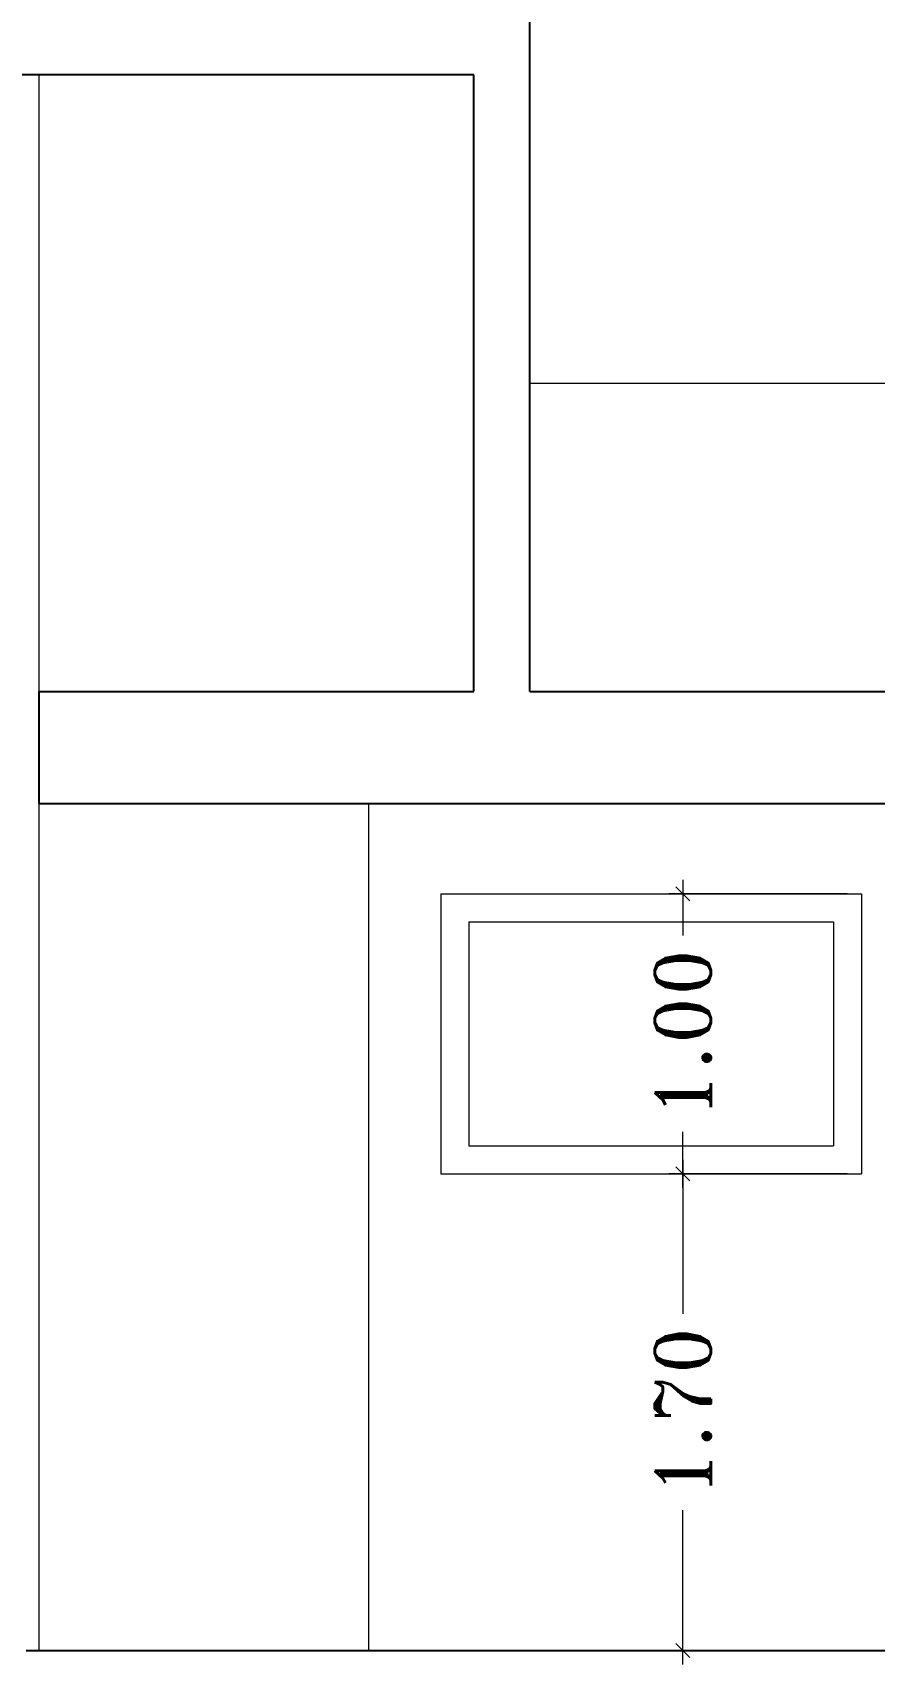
# Model space of a CAD drawing. Header units: inches. Extents: x 0 to 535, y -174 to 989.
# Drawn here: x 352 to 355, y 97.2 to 103.02 of the extents above; entities that cross this region are included whole.
import ezdxf

# ---------------------------------------------------------------- set-up
doc = ezdxf.new("R2010")
doc.units = ezdxf.units.IN
doc.header["$MEASUREMENT"] = 0
for name, color, linetype, lineweight in [('1', 1, 'Continuous', 9), ('dimension', 21, 'Continuous', 9), ('wall', 51, 'Continuous', 25)]:
    doc.layers.add(name, color=color, linetype=linetype, lineweight=lineweight)
doc.styles.add('ROMANT', font='romant')
doc.dimstyles.new('STANDARD$0', dxfattribs={"dimtxt": 0.2, "dimasz": 0.05, "dimexe": 0.05, "dimexo": 0.05, "dimgap": 0.05, "dimtad": 0, "dimzin": 0, "dimdsep": 46, "dimtxsty": 'ROMANT', "dimblk": 'OBLIQUE', "dimcen": 0, "dimdle": 0.05, "dimclrd": 256, "dimclre": 256, "dimclrt": 256, "dimadec": 0, "dimazin": 0, "dimtfac": 1, "dimtix": 1, "dimtofl": 0, "dimtmove": 1, "dimatfit": 3, "dimldrblk": 'OBLIQUE', "dimfxl": 1, "dimtolj": 1, "dimtzin": 0, "dimlwd": -1, "dimlwe": -1, "dimarcsym": 1})

# ---------------------------------------------------------------- blocks, each defined once
blk = doc.blocks.new('_Oblique')
at = {"color": 0, "linetype": 'ByBlock', "lineweight": -2}
blk.add_line((-0.5, -0.5), (0.5, 0.5), dxfattribs=at)
blk = doc.blocks.new('*D136')
at = {"layer": 'Defpoints', "color": 0, "transparency": 16777216}
for p in [(354.3142, 98.9477), (354.3142, 97.2477), (354.3142, 97.2477)]:
    blk.add_point(p, dxfattribs=at)
at = {"layer": 'dimension', "transparency": 16777216}
for p, q in [((354.3142, 98.9977), (354.3142, 98.4477)), ((354.3142, 97.1977), (354.3142, 97.7477))]:
    blk.add_line(p, q, dxfattribs=at)
at = {"layer": 'dimension', "transparency": 16777216, "xscale": 0.05, "yscale": 0.05, "zscale": 0.05}
for p, rotation in [((354.3142, 98.9477), 90), ((354.3142, 97.2477), 270)]:
    blk.add_blockref('_Oblique', p, dxfattribs=dict(at, rotation=rotation))
at = {"layer": 'dimension', "transparency": 16777216, "insert": (354.3142, 98.0977), "char_height": 0.2, "attachment_point": 5, "rotation": 90, "style": 'ROMANT'}
blk.add_mtext('\\A1;1.70', dxfattribs=at)
blk = doc.blocks.new('*D137')
at = {"layer": 'Defpoints', "color": 0, "transparency": 16777216}
for p in [(354.3142, 99.9462), (354.9519, 99.9462), (354.9519, 98.9477)]:
    blk.add_point(p, dxfattribs=at)
at = {"layer": 'dimension', "transparency": 16777216}
for p, q in [((354.3142, 99.9962), (354.3142, 99.7969)), ((354.9019, 99.9462), (354.2642, 99.9462)), ((354.3142, 98.8977), (354.3142, 99.0969)), ((354.9019, 98.9477), (354.2642, 98.9477))]:
    blk.add_line(p, q, dxfattribs=at)
at = {"layer": 'dimension', "transparency": 16777216, "xscale": 0.05, "yscale": 0.05, "zscale": 0.05}
for p, rotation in [((354.3142, 99.9462), 90), ((354.3142, 98.9477), 270)]:
    blk.add_blockref('_Oblique', p, dxfattribs=dict(at, rotation=rotation))
at = {"layer": 'dimension', "transparency": 16777216, "insert": (354.3142, 99.4469), "char_height": 0.2, "attachment_point": 5, "rotation": 90, "style": 'ROMANT'}
blk.add_mtext('\\A1;1.00', dxfattribs=at)

msp = doc.modelspace()

# ---------------------------------------------------------------- linework, layer by layer
at = {"layer": '1'}
for p, q in [((352.0193, 97.2477), (352.0193, 102.8677)), ((353.7693, 101.7677), (359.549, 101.7677)), ((353.1935, 100.2677), (353.1935, 97.2477)), ((353.4519, 99.9462), (353.4519, 98.9477)), ((353.4519, 99.9462), (354.9519, 99.9462)), ((354.9519, 99.9462), (354.9519, 98.9477)), ((353.5519, 99.8462), (354.8519, 99.8462)), ((353.5519, 99.8462), (353.5519, 99.0477)), ((354.8519, 99.8462), (354.8519, 99.0477)), ((353.5519, 99.0477), (354.8519, 99.0477)), ((353.4519, 98.9477), (354.9519, 98.9477))]:
    msp.add_line(p, q, dxfattribs=at)
at = {"layer": 'wall'}
for p, q in [((353.7693, 100.6677), (353.7693, 103.6677)), ((353.5693, 102.8677), (349.4883, 102.8677)), ((353.5693, 100.6677), (353.5693, 102.8677)), ((352.0193, 100.6677), (353.5693, 100.6677)), ((352.0193, 100.2677), (352.0193, 100.6677)), ((353.7693, 100.6677), (359.549, 100.6677)), ((352.0193, 100.2677), (359.549, 100.2677)), ((351.9723, 97.2477), (355.1736, 97.2477))]:
    msp.add_line(p, q, dxfattribs=at)

# ---------------------------------------------------------------- dimensions: what is measured, and where the dimension line sits
at = {"layer": 'dimension'}
for base, p1, p2, picture, middle in [((354.3142, 99.9462), (354.9519, 98.9477), (354.9519, 99.9462), '*D137', (354.3142, 99.4469)), ((354.3142, 97.2477), (354.3142, 98.9477), (354.3142, 97.2477), '*D136', (354.3142, 98.0977))]:
    dim = msp.add_linear_dim(base=base, p1=p1, p2=p2, angle=90, dimstyle='STANDARD$0', dxfattribs=at)
    dim.commit()
    dim.dimension.update_dxf_attribs({"geometry": picture, "text_midpoint": middle})

doc.saveas('drawing.dxf')
